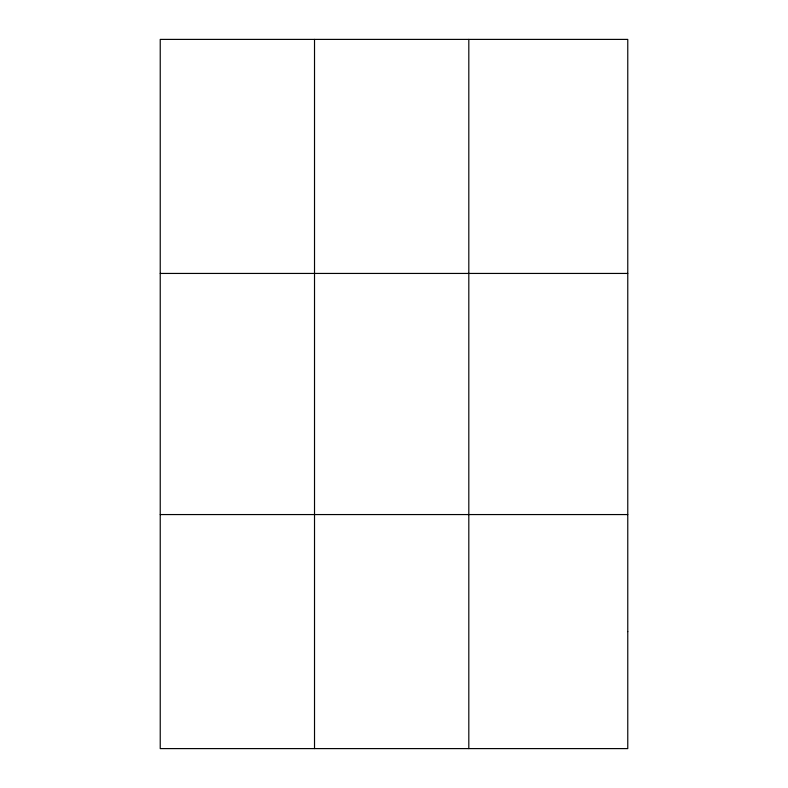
<?xml version="1.0" encoding="UTF-8"?>
<svg xmlns="http://www.w3.org/2000/svg" width="788" height="788" viewBox="0 0 788 788"><rect width="100%" height="100%" fill="white"/><g stroke="black" fill="none" stroke-linecap="round" stroke-linejoin="round"><path stroke-width="1.18" d="M314.52 39.4L314.52 748.6M468.811 39.4L468.811 748.6M160.23 273.436L627.77 273.436M160.23 514.564L627.77 514.564M627.77 631.582L627.77 748.6L160.23 748.6L160.23 39.4L627.77 39.4L627.77 631.582"/></g></svg>
